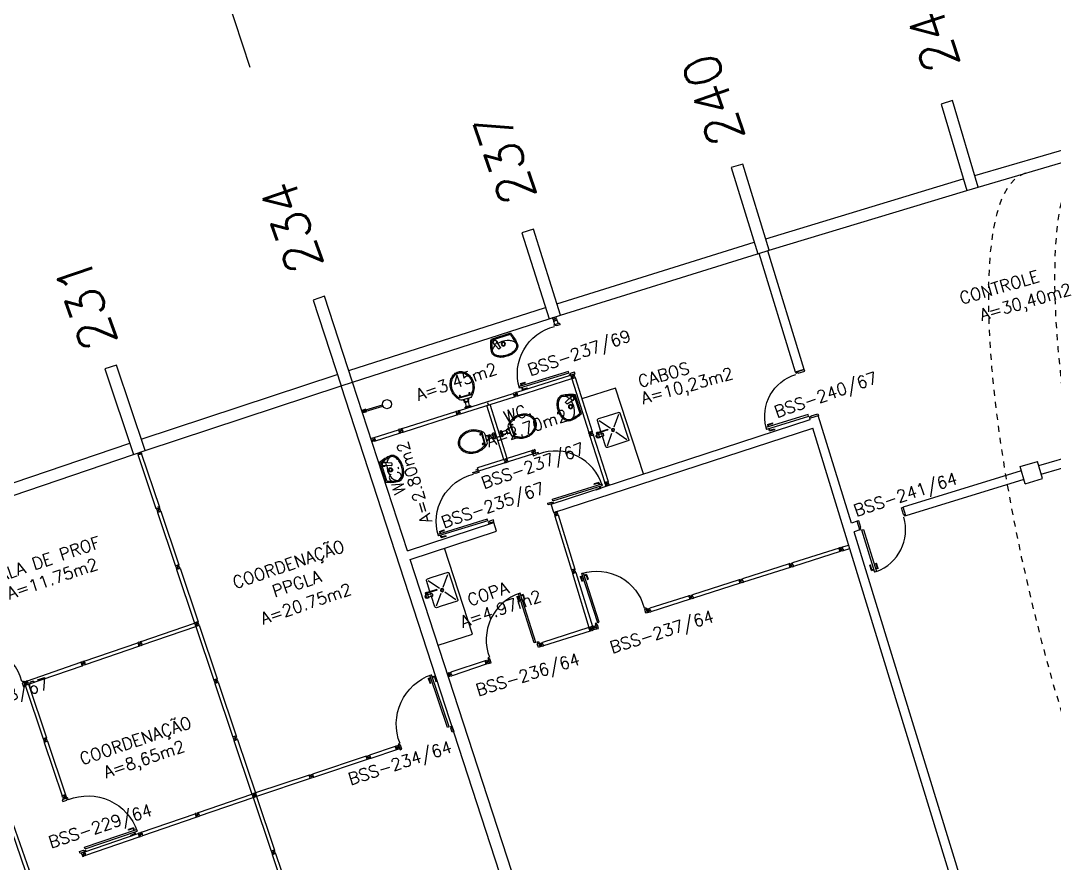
# Model space of a CAD drawing. Extents: x -152 to 150, y 325 to 437.
# Drawn here: x -137.2 to -120.01, y 398.35 to 412.36 of the extents above; entities that cross this region are included whole.
import ezdxf
from ezdxf.enums import TextEntityAlignment as Align

# ---------------------------------------------------------------- set-up
doc = ezdxf.new("R2010")
doc.units = 0
doc.header["$LTSCALE"] = 0.01
doc.header["$MEASUREMENT"] = 0
doc.header["$PDMODE"] = 98
doc.linetypes.add('HIDDEN', pattern=[0.375, 0.25, -0.125])
doc.linetypes.add('HIDDEN2', pattern=[0.1875, 0.125, -0.0625])
doc.layers.get('0').update_dxf_attribs({"linetype": 'CONTINUOUS'})
doc.layers.get('DEFPOINTS').update_dxf_attribs({"linetype": 'CONTINUOUS'})
for name, color, linetype in [('ALV', 2, 'CONTINUOUS'), ('AREA', 2, 'CONTINUOUS'), ('BANC', 2, 'CONTINUOUS'), ('DIV', 2, 'CONTINUOUS'), ('ESQ', 1, 'CONTINUOUS'), ('ESTR', 3, 'CONTINUOUS'), ('grapa', 1, 'HIDDEN'), ('NOPILAR1', 2, 'CONTINUOUS'), ('PEÇAS', 1, 'CONTINUOUS'), ('PROJ', 1, 'HIDDEN2'), ('TEXTO', 2, 'CONTINUOUS'), ('TEXTO-CENTRO-CUSTO', 2, 'CONTINUOUS'), ('TEXTO-ENDEREÇO', 2, 'CONTINUOUS')]:
    doc.layers.add(name, color=color, linetype=linetype)
doc.styles.add('1', font='romans.shx')
doc.styles.add('NOPILAR', font='simplex.shx', dxfattribs={"height": 0.6})
doc.styles.add('UNB-100', font='simplex.shx', dxfattribs={"height": 3})
doc.styles.add('UNB-100-1', font='simplex.shx', dxfattribs={"height": 0.2})
doc.dimstyles.new('1-600', dxfattribs={"dimtxt": 1.1, "dimasz": 2.5, "dimexe": 2, "dimexo": 4, "dimgap": 0.2, "dimtad": 1, "dimdec": 0, "dimzin": 4, "dimdsep": 46, "dimlunit": 6, "dimtxsty": '1', "dimblk1": 'NONE', "dimblk2": 'NONE', "dimsah": 1, "dimcen": 0, "dimclrd": 2, "dimclre": 2, "dimclrt": 2, "dimadec": 0, "dimazin": 0, "dimtfac": 1, "dimtdec": 0, "dimtmove": 2, "dimatfit": 3, "dimldrblk": 'NONE', "dimfxl": 0, "dimtolj": 1, "dimtzin": 0, "dimarcsym": 0})

# ---------------------------------------------------------------- blocks, each defined once
blk = doc.blocks.new('PDV2D-SSC')
for p, q in [((-0.148, 0.925), (-0.108, 0.925)), ((-0.148, 0.925), (-0.148, 0.835)), ((-0.106, 0.965), (-0.076, 0.965)), ((-0.106, 0.05), (-0.106, 0.965)), ((-0.076, 0.05), (-0.076, 0.965)), ((-0.034, 0.925), (-0.074, 0.925)), ((-0.034, 0.925), (-0.034, 0.835)), ((-0.138, 0.835), (-0.148, 0.835)), ((-0.138, 0.915), (-0.108, 0.915)), ((-0.138, 0.915), (-0.138, 0.835)), ((-0.044, 0.915), (-0.074, 0.915)), ((-0.044, 0.915), (-0.044, 0.835)), ((-0.044, 0.835), (-0.034, 0.835)), ((-0.95, 0.05), (-0.97, 0.05)), ((-0.97, 0.05), (-0.97, 0.035)), ((-0.97, 0.035), (-0.97, -0.035)), ((-0.95, 0.02), (-0.95, 0.05)), ((-0.95, 0.02), (-0.94, 0.02)), ((-0.94, -0.05), (-0.94, 0.02)), ((-0.076, 0.05), (-0.106, 0.05)), ((-0.051, 0.02), (-0.061, 0.02)), ((-0.061, -0.05), (-0.061, 0.02)), ((-0.051, 0.05), (-0.031, 0.05)), ((-0.051, 0.02), (-0.051, 0.05)), ((-0.031, 0.05), (-0.031, -0.05)), ((-0.97, -0.035), (-0.97, -0.05)), ((-0.97, -0.05), (-0.94, -0.05)), ((-0.031, -0.05), (-0.061, -0.05))]:
    blk.add_line(p, q)
at = {"color": 1}
blk.add_arc((-0.076, 0.1), 0.865, 90, 183.3214, dxfattribs=at)
blk = doc.blocks.new('DIVMT-SSC')
for p, q in [((0, 0.005), (0, -0.005)), ((0, -0.005), (0, 0.005)), ((-0.03, -0.03), (-0.03, -0.97)), ((0.006, -0.03), (-0.006, -0.03)), ((-0.005, 0), (0.005, 0)), ((0.005, 0), (-0.005, 0)), ((0.006, -0.02), (0.006, -0.03)), ((0.03, -0.03), (0.03, -0.97)), ((0.03, -0.97), (-0.03, -0.97)), ((-0.006, -0.98), (-0.006, -0.97)), ((-0.006, -0.98), (0.006, -0.98)), ((0.006, -1.001), (-0.006, -1.001)), ((0.005, -0.97), (-0.005, -0.97)), ((0, -0.994), (0, -1.007)), ((0, -1.02), (0, -1.021)), ((0.006, -0.98), (0.006, -0.97))]:
    blk.add_line(p, q)
blk.add_lwpolyline([(0.006, -0.02), (-0.006, -0.02), (0.006, -0.02), (0.006, -0.03), (0.03, -0.03), (0.03, -0.008), (0.02, -0.008), (0.02, 0.008), (0.03, 0.008), (0.03, 0.03), (0.006, 0.03), (0.006, 0.02), (-0.006, 0.02), (-0.006, 0.03), (-0.03, 0.03), (-0.03, 0.008), (-0.02, 0.008), (-0.02, -0.008), (-0.03, -0.008), (-0.03, -0.03), (-0.006, -0.03), (-0.006, -0.02), (-0.006, -0.03)])
blk = doc.blocks.new('PDV2E-SSC')
at = {"layer": 'DIV'}
for p, q in [((0.034, 0.925), (0.034, 0.835)), ((0.034, 0.925), (0.074, 0.925)), ((0.044, 0.915), (0.044, 0.835)), ((0.044, 0.915), (0.074, 0.915)), ((0.076, 0.05), (0.076, 0.965)), ((0.106, 0.965), (0.076, 0.965)), ((0.106, 0.05), (0.106, 0.965)), ((0.148, 0.925), (0.108, 0.925)), ((0.138, 0.915), (0.108, 0.915)), ((0.138, 0.915), (0.138, 0.835)), ((0.148, 0.925), (0.148, 0.835)), ((0.044, 0.835), (0.034, 0.835)), ((0.138, 0.835), (0.148, 0.835)), ((0.031, 0.05), (0.031, -0.05)), ((0.051, 0.05), (0.031, 0.05)), ((0.051, 0.02), (0.051, 0.05)), ((0.051, 0.02), (0.061, 0.02)), ((0.061, -0.05), (0.061, 0.02)), ((0.076, 0.05), (0.106, 0.05)), ((0.95, 0.02), (0.94, 0.02)), ((0.94, -0.05), (0.94, 0.02)), ((0.95, 0.02), (0.95, 0.05)), ((0.95, 0.05), (0.97, 0.05)), ((0.97, 0.05), (0.97, 0.035)), ((0.97, 0.035), (0.97, -0.035)), ((0.031, -0.05), (0.061, -0.05)), ((0.97, -0.05), (0.94, -0.05)), ((0.97, -0.035), (0.97, -0.05))]:
    blk.add_line(p, q, dxfattribs=at)
at = {"layer": 'DIV', "color": 1}
blk.add_arc((0.076, 0.1), 0.865, 356.6786, 90, dxfattribs=at)
blk = doc.blocks.new('MTT-SSC')
for p, q in [((-0.006, 0.03), (-0.03, 0.03)), ((-0.03, 0.008), (-0.03, 0.03)), ((-0.03, 0.008), (-0.02, 0.008)), ((-0.02, -0.008), (-0.02, 0.008)), ((-0.006, 0.0205), (-0.006, 0.03)), ((0.006, 0.0205), (-0.006, 0.0205)), ((0.0051, 0), (-0.0051, 0)), ((-0.0051, 0), (0.0051, 0)), ((0, -0.0051), (0, 0.0051)), ((0, 0.0051), (0, -0.0051)), ((0.006, 0.0205), (0.006, 0.03)), ((0.006, 0.03), (0.03, 0.03)), ((0.02, -0.008), (0.02, 0.008)), ((0.03, 0.008), (0.02, 0.008)), ((0.03, 0.008), (0.03, 0.03)), ((-0.03, -0.008), (-0.02, -0.008)), ((-0.03, -0.008), (-0.03, -0.03)), ((-0.03, -0.03), (-0.006, -0.03)), ((-0.03, -0.03), (-0.009, -0.03)), ((-0.009, -0.03), (-0.027, -0.03)), ((-0.006, -0.0205), (-0.006, -0.03)), ((-0.006, -0.0205), (-0.006, -0.03)), ((0.006, -0.0205), (-0.006, -0.0205)), ((-0.006, -0.0205), (0.006, -0.0205)), ((0.006, -0.0205), (0.006, -0.03)), ((0.006, -0.0205), (0.006, -0.03)), ((0.03, -0.03), (0.006, -0.03)), ((0.03, -0.008), (0.02, -0.008)), ((0.03, -0.008), (0.03, -0.03))]:
    blk.add_line(p, q)
blk = doc.blocks.new('DIVINI-SSC')
for p, q in [((-0.02, 0), (-0.02, -0.008)), ((-0.02, 0), (0.001, 0)), ((-0.005, 0), (0.005, 0)), ((0, 0.005), (0, -0.005)), ((0.001, 0), (0.02, 0)), ((-0.03, -0.008), (-0.02, -0.008)), ((-0.03, -0.008), (-0.03, -0.028)), ((-0.03, -0.028), (-0.008, -0.028)), ((-0.03, -0.03), (0.03, -0.03)), ((-0.03, -0.975), (-0.03, -0.03)), ((-0.009, -0.03), (-0.027, -0.03)), ((-0.008, -0.019), (0.008, -0.019)), ((-0.008, -0.019), (-0.008, -0.028)), ((-0.006, -0.021), (-0.006, -0.03)), ((0.006, -0.021), (-0.006, -0.021)), ((-0.006, -0.023), (-0.006, -0.027)), ((-0.004, -0.021), (0.004, -0.021)), ((0.006, -0.021), (0.006, -0.03)), ((0.006, -0.023), (0.006, -0.027)), ((0.008, -0.019), (0.008, -0.028)), ((0.03, -0.028), (0.008, -0.028)), ((0.009, -0.03), (0.027, -0.03)), ((0.02, 0), (0.02, -0.008)), ((0.03, -0.008), (0.02, -0.008)), ((0.03, -0.008), (0.03, -0.028)), ((0.03, -0.975), (0.03, -0.03)), ((-0.03, -0.975), (0.03, -0.975)), ((-0.009, -0.975), (-0.027, -0.975)), ((-0.006, -0.985), (-0.006, -0.975)), ((0.006, -0.985), (-0.006, -0.985)), ((0.006, -1.01), (-0.006, -1.01)), ((0, -0.985), (0, -0.988)), ((0, -1.003), (0, -1.018)), ((0.004, -0.951), (0.004, -0.953)), ((0.006, -0.985), (0.006, -0.975)), ((0.03, -0.975), (0.009, -0.975)), ((0.009, -0.975), (0.027, -0.975))]:
    blk.add_line(p, q)
blk = doc.blocks.new('PD80-SSC')
at = {"color": 2}
for p, q in [((-0.777, 0.01), (-0.777, -0.03)), ((-0.777, 0.01), (-0.687, 0.01)), ((-0.687, 0), (-0.687, 0.01)), ((-0.075, 0), (0.075, 0)), ((-0.075, 0), (-0.075, -0.02)), ((0.075, -0.03), (0.075, 0)), ((-0.817, -0.065), (-0.817, -0.03)), ((-0.085, -0.03), (-0.817, -0.03)), ((-0.085, -0.065), (-0.817, -0.065)), ((-0.777, -0.105), (-0.777, -0.065)), ((-0.777, -0.105), (-0.687, -0.105)), ((-0.767, 0), (-0.767, -0.03)), ((-0.767, 0), (-0.687, 0)), ((-0.767, -0.095), (-0.767, -0.065)), ((-0.767, -0.095), (-0.687, -0.095)), ((-0.687, -0.095), (-0.687, -0.105)), ((-0.085, -0.03), (-0.085, -0.065)), ((-0.075, -0.02), (-0.04, -0.02)), ((-0.04, -0.03), (-0.04, -0.02)), ((-0.04, -0.03), (0.075, -0.03)), ((-0.075, -0.781), (-0.04, -0.781)), ((-0.075, -0.801), (-0.075, -0.781)), ((-0.075, -0.801), (0.075, -0.801)), ((-0.075, -0.802), (0.075, -0.802)), ((-0.04, -0.771), (0.075, -0.771)), ((-0.04, -0.771), (-0.04, -0.781)), ((0.075, -0.771), (0.075, -0.801))]:
    blk.add_line(p, q, dxfattribs=at)
at = {"color": 1}
blk.add_arc((-0.085, -0.03), 0.731, 182.6571, 270, dxfattribs=at)
blk = doc.blocks.new('*D71')
at = {"layer": 'DEFPOINTS', "color": 0}
for p in [(-120.213, 418.267), (-114.89, 413.002), (-114.486, 411.557), (-125.382, 409.923), (-124.03, 405.588)]:
    blk.add_point(p, dxfattribs=at)
at = {"layer": 'TEXTO-CENTRO-CUSTO', "color": 2, "lineweight": -2}
blk.add_line((-126.574, 413.741), (-127.915, 418.037), dxfattribs=at)
blk.add_arc((-16.932, 62.388), 370.563, 105.60976, 107.33081, dxfattribs=at)
at = {"layer": 'TEXTO-CENTRO-CUSTO', "color": 2, "insert": (-122.206, 418.465), "char_height": 1.1, "attachment_point": 5, "rotation": 16.4703, "style": '1'}
blk.add_mtext('\\A1;Telefonia', dxfattribs=at)
blk = doc.blocks.new('_NONE')
at = {"color": 0, "linetype": 'ByBlock'}
blk.add_circle((0, 0), 0.25, dxfattribs=at)
blk = doc.blocks.new('*D72')
at = {"layer": 'DEFPOINTS', "color": 0}
for p in [(-129.606, 415.423), (-125.382, 409.923), (-132.149, 407.781), (-131.685, 406.355), (-124.03, 405.588)]:
    blk.add_point(p, dxfattribs=at)
at = {"layer": 'TEXTO-CENTRO-CUSTO', "color": 2, "lineweight": -2}
blk.add_line((-133.389, 411.585), (-134.782, 415.861), dxfattribs=at)
blk.add_arc((43.347, -130.781), 572.933, 107.33081, 108.04877, dxfattribs=at)
at = {"layer": 'TEXTO-CENTRO-CUSTO', "color": 2, "insert": (-130.974, 415.776), "char_height": 1.1, "attachment_point": 5, "rotation": 17.6898, "style": '1'}
blk.add_mtext('\\A1;NURE', dxfattribs=at)
blk = doc.blocks.new('*D73')
at = {"layer": 'DEFPOINTS', "color": 0}
for p in [(-138.88, 412.397), (-132.149, 407.781), (-131.685, 406.355), (-146.024, 402.971), (-145.511, 401.562)]:
    blk.add_point(p, dxfattribs=at)
at = {"layer": 'TEXTO-CENTRO-CUSTO', "color": 2, "lineweight": -2}
blk.add_line((-147.393, 406.73), (-148.941, 410.983), dxfattribs=at)
blk.add_arc((1.463, -2.246), 437.75, 108.04877, 110, dxfattribs=at)
at = {"layer": 'TEXTO-CENTRO-CUSTO', "color": 2, "insert": (-141.475, 412.303), "char_height": 1.1, "attachment_point": 5, "rotation": 19.0244, "style": '1'}
blk.add_mtext('\\A1;IL', dxfattribs=at)
blk = doc.blocks.new('VDC-P')
for p, q in [((-0.127, 0.192), (0.127, 0.192)), ((-0.109, 0.202), (0.109, 0.202)), ((-0.068, 0.152), (0.068, 0.152)), ((-0.05, 0.152), (-0.03, 0.11)), ((-0.05, 0.015), (-0.05, 0)), ((-0.05, 0), (0.05, 0)), ((0.045, 0.02), (-0.045, 0.02)), ((-0.04, 0.025), (-0.04, 0.02)), ((0.035, 0.03), (-0.035, 0.03)), ((-0.03, 0.152), (-0.03, 0.11)), ((0.03, 0.11), (-0.03, 0.11)), ((0.03, 0.1), (-0.03, 0.1)), ((-0.025, 0.1), (-0.025, 0.03)), ((0.025, 0.1), (0.025, 0.03)), ((0.03, 0.152), (0.03, 0.11)), ((0.05, 0.152), (0.03, 0.11)), ((0.04, 0.025), (0.04, 0.02)), ((0.05, 0.015), (0.05, 0))]:
    blk.add_line(p, q)
for points in [[(0.16, 0.244, 0.050424), (0.18, 0.288, 0.082137), (0.195, 0.381, 0.082137), (0.18, 0.474, 0.090148), (0.138, 0.549, 0.104406), (0.073, 0.601, 0.117345), (0, 0.619, 0.117345), (-0.073, 0.601, 0.104406), (-0.138, 0.549, 0.090148), (-0.18, 0.474, 0.082137), (-0.195, 0.381, 0.082137)], [(0.142, 0.254, 0.050424), (0.161, 0.295, 0.082137), (0.175, 0.381, 0.082137), (0.161, 0.468, 0.090148), (0.122, 0.536, 0.104406), (0.064, 0.583, 0.117345), (0, 0.599, 0.117345), (-0.064, 0.583, 0.104406), (-0.122, 0.536, 0.090148), (-0.161, 0.468, 0.082137), (-0.175, 0.381, 0.082137)], [(-0.195, 0.381, 0.082137), (-0.18, 0.288, 0.050424), (-0.16, 0.244, 0.104406)], [(-0.175, 0.381, 0.082137), (-0.161, 0.295, 0.050424), (-0.142, 0.254, 0.050424)]]:
    blk.add_lwpolyline(points, format="xyb")
for centre in [(-0.083, 0.226), (0.083, 0.226)]:
    blk.add_circle(centre, 0.0101)
for centre, radius, start, end in [((0.08, 0.36), 0.266, 205.6863, 226.7558), ((0.08, 0.36), 0.246, 205.6863, 219.7706), ((-0.08, 0.36), 0.266, 313.2442, 334.3137), ((-0.08, 0.36), 0.246, 320.2294, 334.3137), ((-0.068, 0.202), 0.05, 226.7558, 270), ((-0.045, 0.015), 0.005, 90, 180), ((-0.035, 0.025), 0.005, 90, 180), ((-0.03, 0.105), 0.005, 90, 270), ((0.03, 0.105), 0.005, 270, 90), ((0.035, 0.025), 0.005, 0, 90), ((0.045, 0.015), 0.005, 360, 90), ((0.068, 0.202), 0.05, 270, 313.2442)]:
    blk.add_arc(centre, radius, start, end)
blk = doc.blocks.new('LAVAT-P')
for p, q in [((-0.17, 0), (0.17, 0)), ((-0.157, -0.02), (0.157, -0.02)), ((0.063, -0.173), (0.094, -0.055)), ((0.102, -0.187), (0.151, -0.074)), ((0.069, -0.185), (0.09, -0.192))]:
    blk.add_line(p, q)
for points in [[(0.083, -0.096, 0.121735), (-0.082, -0.096, 0.073747), (-0.145, -0.122, 0.106861), (-0.192, -0.165, 0.153587), (-0.205, -0.208, 0.153587)], [(-0.205, -0.208, 0.153587), (-0.192, -0.251, 0.106861), (-0.145, -0.294, 0.073747), (-0.082, -0.32, 0.060305), (0, -0.329, 0.060305), (0.082, -0.32, 0.073747), (0.145, -0.294, 0.106861), (0.192, -0.251, 0.153587), (0.205, -0.208, 0.153587), (0.192, -0.165, 0.106861), (0.145, -0.122, 0.014792), (0.133, -0.115, 0.039243)], [(-0.225, -0.214, 0.136108), (-0.208, -0.262, 0.106861), (-0.155, -0.311, 0.073747), (-0.087, -0.339, 0.060305), (0, -0.349, 0.060305), (0.087, -0.339, 0.073747), (0.155, -0.311, 0.106861), (0.208, -0.262, 0.136108), (0.225, -0.214, 0.062982)]]:
    blk.add_lwpolyline(points, format="xyb")
for centre, radius in [((0, -0.135), 0.0347), ((0, -0.135), 0.0265), ((0.122, -0.065), 0.03)]:
    blk.add_circle(centre, radius)
for centre, radius, start, end in [((0.376, -0.254), 0.602, 155.0201, 176.1902), ((-0.376, -0.254), 0.602, 3.8098, 24.9799), ((0.376, -0.254), 0.582, 156.2686, 173.4578), ((0.122, -0.065), 0.0361, 302.4689, 199.2518), ((-0.376, -0.254), 0.582, 6.5422, 23.7314), ((0.073, -0.176), 0.01, 165.2139, 250.8603), ((0.093, -0.183), 0.01, 250.8603, 336.5068)]:
    blk.add_arc(centre, radius, start, end)
blk = doc.blocks.new('CHUV-P')
for p, q in [((-0.06, 0.01), (-0.351, 0.01)), ((-0.06, -0.02), (-0.06, 0.02)), ((-0.02, 0.015), (-0.06, 0.015)), ((-0.02, 0.005), (-0.06, 0.005)), ((-0.055, 0.025), (0, 0.025)), ((-0.02, 0.025), (-0.02, -0.025)), ((0, 0.025), (0, -0.025)), ((-0.06, -0.01), (-0.351, -0.01)), ((-0.02, -0.005), (-0.06, -0.005)), ((-0.02, -0.015), (-0.06, -0.015)), ((-0.02, -0.025), (-0.055, -0.025)), ((0, -0.025), (-0.02, -0.025))]:
    blk.add_line(p, q)
blk.add_circle((-0.425, 0), 0.075)
for centre, start, end in [((-0.055, 0.02), 90, 180), ((-0.055, -0.02), 180, 270)]:
    blk.add_arc(centre, 0.005, start, end)
blk = doc.blocks.new('INOXA1-P')
for p, q in [((0.12, 0.23), (0.12, 0.047)), ((0.22, 0.25), (0.14, 0.25)), ((0.15, 0.22), (0.287, 0.043)), ((0.5, 0.25), (0.22, 0.25)), ((0.353, 0.043), (0.49, 0.22)), ((0.52, 0.23), (0.52, -0.23)), ((0.043, 0.008), (0.043, -0.022)), ((0.062, 0.04), (0.071, 0.04)), ((0.131, 0.048), (0.076, 0.043)), ((0.131, -0.002), (0.076, 0.003)), ((0.22, -0.027), (0.054, -0.027)), ((0.22, -0.037), (0.054, -0.037)), ((0.063, -0.003), (0.063, -0.021)), ((0.12, -0.001), (0.12, -0.027)), ((0.12, -0.037), (0.12, -0.23)), ((0.15, -0.22), (0.287, -0.043)), ((0.231, -0.027), (0.22, -0.027)), ((0.231, -0.037), (0.22, -0.037)), ((0.353, -0.043), (0.49, -0.22)), ((0.22, -0.25), (0.14, -0.25)), ((0.5, -0.25), (0.22, -0.25))]:
    blk.add_line(p, q)
blk.add_lwpolyline([(0.076, 0.003), (0.072, 0.004), (0.069, 0.009), (0.067, 0.015), (0.066, 0.023), (0.067, 0.031), (0.069, 0.037), (0.072, 0.042), (0.076, 0.043)])
blk.add_lwpolyline([(0.131, 0.048), (0.137, 0.046), (0.143, 0.041), (0.147, 0.033), (0.148, 0.023), (0.147, 0.013), (0.143, 0.006), (0.137, 0), (0.131, -0.002), (0.125, 0), (0.119, 0.006), (0.115, 0.013), (0.114, 0.023), (0.115, 0.033), (0.119, 0.041), (0.125, 0.046)], close=True)
for radius in [0.0266, 0.0163]:
    blk.add_circle((0.32, 0), radius)
for centre, radius, start, end in [((0.14, 0.23), 0.02, 90, 180), ((0.5, 0.23), 0.02, 360, 90), ((0.054, 0.023), 0.0349, 36.1705, 252.2568), ((0.054, 0.023), 0.0189, 62.7367, 235.7375), ((0.073, -0.003), 0.01, 102.8285, 180), ((0.054, 0.023), 0.0349, 285.5373, 323.9987), ((0.054, -0.032), 0.0145, 20.161, 339.839), ((0.054, -0.032), 0.005, 90.0037, 269.9963), ((0.231, -0.032), 0.00738, 222.6559, 137.3441), ((0.231, -0.032), 0.005, 269.9935, 90.0065), ((0.14, -0.23), 0.02, 180, 270), ((0.5, -0.23), 0.02, 270, 360)]:
    blk.add_arc(centre, radius, start, end)
blk = doc.blocks.new('junta')
at = {"layer": 'DIV'}
for p, q in [((0.003, 0.064), (-0.018, 0.057)), ((-0.018, 0.057), (-0.011, 0.034)), ((0, 0), (-0.018, 0.057)), ((-0.018, 0.057), (-0.011, 0.037)), ((-0.011, 0.037), (-0.017, 0.054)), ((-0.001, 0.037), (-0.011, 0.034)), ((-0.001, 0.037), (-0.011, 0.034)), ((-0.007, 0.024), (-0.01, 0.033)), ((0.002, 0.026), (-0.007, 0.023)), ((0.002, 0.026), (-0.007, 0.023)), ((0, 0), (-0.007, 0.023)), ((0.002, 0.026), (-0.001, 0.037)), ((-0.001, 0.037), (0.002, 0.026)), ((0.021, 0.006), (0, 0)), ((0.003, 0.064), (0.006, 0.054)), ((0.006, 0.054), (0.022, 0.059)), ((0.015, 0.036), (0.025, 0.039)), ((0.025, 0.039), (0.015, 0.036)), ((0.021, 0.033), (0.018, 0.042)), ((0.018, 0.042), (0.021, 0.033)), ((0.018, 0.016), (0.033, 0.021)), ((0.021, 0.006), (0.018, 0.016)), ((0.019, 0.069), (0.04, 0.075)), ((0.019, 0.069), (0.022, 0.059)), ((0.036, 0.011), (0.033, 0.021)), ((0.036, 0.011), (0.057, 0.018)), ((0.038, 0.049), (0.047, 0.052)), ((0.041, 0.038), (0.038, 0.049)), ((0.047, 0.052), (0.04, 0.075)), ((0.041, 0.038), (0.05, 0.041)), ((0.05, 0.041), (0.057, 0.018))]:
    blk.add_line(p, q, dxfattribs=at)

msp = doc.modelspace()

# ---------------------------------------------------------------- linework, layer by layer
at = {"layer": 'ALV'}
for p, q in [((-121.333, 409.789), (-118.038, 410.756)), ((-121.277, 409.598), (-117.982, 410.564)), ((-124.813, 408.738), (-121.527, 409.732)), ((-124.755, 408.546), (-121.469, 409.54)), ((-128.284, 407.656), (-125.006, 408.679)), ((-128.225, 407.465), (-124.947, 408.488)), ((-124.316, 406.52), (-124.923, 408.495)), ((-124.173, 406.564), (-124.779, 408.539)), ((-131.746, 406.546), (-128.477, 407.596)), ((-131.685, 406.355), (-128.415, 407.405)), ((-124.316, 406.52), (-124.173, 406.564)), ((-135.198, 405.405), (-131.938, 406.483)), ((-135.135, 405.215), (-131.875, 406.293)), ((-127.413, 392.6), (-131.875, 406.293)), ((-130.77, 403.549), (-131.685, 406.355)), ((-120.231, 404.822), (-114.862, 406.385)), ((-128.383, 404.327), (-124.074, 405.732)), ((-124.081, 405.755), (-123.938, 405.799)), ((-124.074, 405.732), (-124.081, 405.755)), ((-123.388, 404.01), (-123.938, 405.799)), ((-128.339, 404.184), (-124.03, 405.588)), ((-120.621, 394.489), (-124.03, 405.588)), ((-120.273, 404.966), (-117.868, 405.666)), ((-138.64, 404.236), (-135.389, 405.341)), ((-138.576, 404.046), (-135.325, 405.152)), ((-120.562, 404.878), (-122.526, 404.275)), ((-120.518, 404.735), (-122.482, 404.132)), ((-128.339, 404.184), (-128.383, 404.327)), ((-122.482, 404.132), (-122.526, 404.275)), ((-130.77, 403.549), (-129.334, 404.018)), ((-129.29, 403.874), (-129.334, 404.018)), ((-123.293, 404.04), (-123.388, 404.01)), ((-123.249, 403.896), (-123.293, 404.04)), ((-130.724, 403.407), (-129.29, 403.874)), ((-123.249, 403.896), (-123.344, 403.867)), ((-120.477, 394.533), (-123.344, 403.867)), ((-127.222, 392.662), (-130.724, 403.407))]:
    msp.add_line(p, q, dxfattribs=at)
at = {"layer": 'BANC'}
for p, q in [((-127.31, 406.255), (-127.87, 406.077)), ((-126.845, 404.828), (-127.31, 406.255)), ((-129.689, 402.166), (-130.153, 403.593)), ((-130.259, 401.981), (-129.689, 402.166))]:
    msp.add_line(p, q, dxfattribs=at)
at = {"layer": 'DIV'}
for p, q in [((-128.336, 407.43), (-128.359, 407.423)), ((-128.352, 407.402), (-128.359, 407.423)), ((-128.333, 407.421), (-128.336, 407.43)), ((-128.322, 407.425), (-128.333, 407.421)), ((-128.325, 407.434), (-128.302, 407.441)), ((-128.322, 407.425), (-128.325, 407.434)), ((-128.295, 407.42), (-128.302, 407.441)), ((-128.352, 407.402), (-128.343, 407.405)), ((-128.347, 407.387), (-128.338, 407.39)), ((-128.347, 407.387), (-128.341, 407.366)), ((-128.338, 407.39), (-128.343, 407.405)), ((-128.284, 407.384), (-128.341, 407.366)), ((-128.341, 407.366), (-128.318, 407.373)), ((-128.341, 407.366), (-128.321, 407.372)), ((-128.341, 407.366), (-128.323, 407.311)), ((-128.321, 407.372), (-128.338, 407.367)), ((-128.316, 407.405), (-128.326, 407.402)), ((-128.326, 407.402), (-128.316, 407.405)), ((-128.32, 407.399), (-128.323, 407.408)), ((-128.323, 407.408), (-128.32, 407.399)), ((-128.309, 407.386), (-128.321, 407.382)), ((-128.321, 407.382), (-128.309, 407.386)), ((-128.321, 407.382), (-128.318, 407.373)), ((-128.321, 407.382), (-128.318, 407.373)), ((-128.307, 407.376), (-128.317, 407.373)), ((-128.309, 407.386), (-128.306, 407.377)), ((-128.309, 407.386), (-128.306, 407.377)), ((-128.284, 407.384), (-128.306, 407.377)), ((-128.295, 407.42), (-128.305, 407.417)), ((-128.3, 407.402), (-128.305, 407.417)), ((-128.29, 407.405), (-128.3, 407.402)), ((-128.29, 407.405), (-128.284, 407.384)), ((-128.284, 407.384), (-128.266, 407.329)), ((-131.322, 405.436), (-130.92, 405.563)), ((-130.92, 405.563), (-130.901, 405.506)), ((-130.903, 405.543), (-130.912, 405.54)), ((-130.912, 405.539), (-130.909, 405.53)), ((-130.9, 405.532), (-130.909, 405.529)), ((-130.9, 405.532), (-130.903, 405.543)), ((-130.888, 405.542), (-130.875, 405.546)), ((-130.883, 405.55), (-130.879, 405.538)), ((-130.863, 405.549), (-130.862, 405.55)), ((-131.358, 405.424), (-131.379, 405.418)), ((-131.371, 405.395), (-131.379, 405.418)), ((-131.362, 405.398), (-131.371, 405.395)), ((-131.359, 405.386), (-131.368, 405.383)), ((-131.368, 405.383), (-131.361, 405.361)), ((-131.362, 405.398), (-131.359, 405.386)), ((-131.34, 405.367), (-131.361, 405.361)), ((-131.358, 405.424), (-131.355, 405.415)), ((-131.339, 405.42), (-131.355, 405.415)), ((-131.336, 405.4), (-131.346, 405.397)), ((-131.346, 405.397), (-131.336, 405.4)), ((-131.343, 405.429), (-131.322, 405.436)), ((-131.343, 405.429), (-131.339, 405.42)), ((-131.343, 405.403), (-131.34, 405.393)), ((-131.34, 405.393), (-131.343, 405.403)), ((-131.327, 405.382), (-131.343, 405.377)), ((-131.34, 405.367), (-131.343, 405.377)), ((-131.324, 405.372), (-131.327, 405.382)), ((-131.324, 405.372), (-131.303, 405.379)), ((-131.323, 405.41), (-131.314, 405.413)), ((-131.323, 405.41), (-131.314, 405.413)), ((-131.323, 405.41), (-131.32, 405.399)), ((-131.32, 405.399), (-131.323, 405.41)), ((-131.322, 405.436), (-131.314, 405.413)), ((-131.322, 405.436), (-131.303, 405.379)), ((-131.32, 405.399), (-131.311, 405.402)), ((-131.32, 405.399), (-131.311, 405.402)), ((-131.314, 405.412), (-131.311, 405.403)), ((-131.303, 405.379), (-131.311, 405.402)), ((-131.31, 405.399), (-131.304, 405.382)), ((-131.303, 405.379), (-131.31, 405.399)), ((-131.303, 405.379), (-130.901, 405.506)), ((-127.68, 405.476), (-127.737, 405.458)), ((-127.737, 405.458), (-127.491, 404.682)), ((-127.68, 405.476), (-127.434, 404.701)), ((-127.434, 404.701), (-127.491, 404.682)), ((-123.536, 403.613), (-123.433, 403.645)), ((-123.593, 403.595), (-124.368, 403.348)), ((-123.576, 403.538), (-124.35, 403.291)), ((-123.518, 403.556), (-123.415, 403.587)), ((-124.425, 403.331), (-125.199, 403.084)), ((-124.407, 403.273), (-125.182, 403.026)), ((-125.257, 403.066), (-126.031, 402.819)), ((-125.239, 403.009), (-126.013, 402.762)), ((-126.088, 402.802), (-126.74, 402.594)), ((-126.071, 402.744), (-126.722, 402.537)), ((-127.752, 402.273), (-128.526, 402.026)), ((-127.734, 402.215), (-128.508, 401.968)), ((-128.562, 402.015), (-128.583, 402.008)), ((-128.583, 402.008), (-128.576, 401.985)), ((-128.566, 401.951), (-128.583, 402.008)), ((-128.583, 402.008), (-128.577, 401.988)), ((-128.577, 401.988), (-128.582, 402.005)), ((-128.567, 401.988), (-128.576, 401.985)), ((-128.567, 401.988), (-128.576, 401.985)), ((-128.573, 401.975), (-128.576, 401.984)), ((-128.564, 401.977), (-128.573, 401.974)), ((-128.564, 401.977), (-128.573, 401.974)), ((-128.566, 401.951), (-128.573, 401.974)), ((-128.564, 401.977), (-128.567, 401.988)), ((-128.567, 401.988), (-128.564, 401.977)), ((-128.545, 401.957), (-128.566, 401.951)), ((-128.562, 402.015), (-128.559, 402.005)), ((-128.559, 402.005), (-128.544, 402.01)), ((-128.551, 401.987), (-128.541, 401.99)), ((-128.541, 401.99), (-128.551, 401.987)), ((-128.547, 402.019), (-128.526, 402.026)), ((-128.547, 402.019), (-128.544, 402.01)), ((-128.544, 401.983), (-128.547, 401.993)), ((-128.547, 401.993), (-128.544, 401.983)), ((-128.547, 401.967), (-128.532, 401.972)), ((-128.545, 401.957), (-128.547, 401.967)), ((-128.529, 401.962), (-128.532, 401.972)), ((-128.529, 401.962), (-128.508, 401.968)), ((-128.528, 402), (-128.519, 402.003)), ((-128.524, 401.989), (-128.528, 402)), ((-128.519, 402.003), (-128.526, 402.026)), ((-128.524, 401.989), (-128.515, 401.991)), ((-128.515, 401.991), (-128.508, 401.968)), ((-129.481, 401.721), (-130.048, 401.53)), ((-129.463, 401.664), (-130.03, 401.472)), ((-130.973, 400.298), (-131.401, 400.153)), ((-130.954, 400.241), (-131.382, 400.097)), ((-130.952, 400.305), (-130.973, 400.298)), ((-130.973, 400.298), (-130.965, 400.276)), ((-130.973, 400.298), (-130.954, 400.241)), ((-130.956, 400.278), (-130.965, 400.276)), ((-130.956, 400.278), (-130.965, 400.276)), ((-130.965, 400.275), (-130.962, 400.265)), ((-130.953, 400.267), (-130.962, 400.264)), ((-130.953, 400.267), (-130.962, 400.264)), ((-130.954, 400.241), (-130.962, 400.264)), ((-130.961, 400.261), (-130.955, 400.244)), ((-130.954, 400.241), (-130.961, 400.261)), ((-130.956, 400.278), (-130.953, 400.267)), ((-130.953, 400.267), (-130.956, 400.278)), ((-130.933, 400.248), (-130.954, 400.241)), ((-130.952, 400.305), (-130.949, 400.296)), ((-130.949, 400.296), (-130.934, 400.301)), ((-130.94, 400.278), (-130.93, 400.281)), ((-130.93, 400.281), (-130.94, 400.278)), ((-130.937, 400.31), (-130.916, 400.317)), ((-130.937, 400.31), (-130.934, 400.301)), ((-130.937, 400.284), (-130.934, 400.274)), ((-130.934, 400.274), (-130.937, 400.284)), ((-130.936, 400.258), (-130.921, 400.263)), ((-130.933, 400.248), (-130.936, 400.258)), ((-130.918, 400.253), (-130.921, 400.263)), ((-130.918, 400.291), (-130.909, 400.294)), ((-130.918, 400.291), (-130.914, 400.28)), ((-130.918, 400.253), (-130.897, 400.26)), ((-130.909, 400.294), (-130.916, 400.317)), ((-130.914, 400.28), (-130.905, 400.283)), ((-130.905, 400.283), (-130.897, 400.26)), ((-131.438, 400.109), (-131.439, 400.109)), ((-131.413, 400.118), (-131.426, 400.113)), ((-131.422, 400.121), (-131.418, 400.109)), ((-131.402, 400.128), (-131.393, 400.131)), ((-131.398, 400.116), (-131.402, 400.128)), ((-131.401, 400.153), (-131.382, 400.097)), ((-131.398, 400.116), (-131.389, 400.119)), ((-131.393, 400.13), (-131.389, 400.12))]:
    msp.add_line(p, q, dxfattribs=at)
at = {"layer": 'ESTR'}
for p, q in [((-120.583, 404.95), (-120.295, 405.037)), ((-120.21, 404.75), (-120.295, 405.037)), ((-120.21, 404.75), (-120.295, 405.037)), ((-120.497, 404.663), (-120.583, 404.95)), ((-120.497, 404.663), (-120.21, 404.75))]:
    msp.add_line(p, q, dxfattribs=at)
for points in [[(-121.897, 410.978), (-121.468, 409.541), (-121.277, 409.598), (-121.705, 411.035)], [(-125.387, 409.922), (-124.946, 408.488), (-124.755, 408.546), (-125.196, 409.98)], [(-128.868, 408.835), (-128.415, 407.405), (-128.225, 407.466), (-128.677, 408.896)], [(-132.34, 407.719), (-131.875, 406.293), (-131.685, 406.355), (-132.149, 407.781)], [(-135.802, 406.574), (-135.325, 405.152), (-135.135, 405.215), (-135.612, 406.638)]]:
    msp.add_lwpolyline(points, close=True, dxfattribs=at)
at = {"layer": 'PROJ', "ltscale": 2}
for centre, end_param in [((-117.492, 402.849), 6.106157), ((-118.593, 402.52), 6.105121)]:
    msp.add_ellipse(centre, major_axis=(1.906, -7.306), ratio=0.225258, start_param=3.141593, end_param=end_param, dxfattribs=at)

# ---------------------------------------------------------------- block references
at = {"layer": 'DIV', "zscale": 0.9394975429190124}
for p, xscale, yscale, rotation in [((-128.02, 406.451), -0.9394975429190345, 0.939497542919014, 107.0735398700569), ((-128.376, 404.299), 0.9394975429190304, 0.939497542919014, 287.0735398700561), ((-129.369, 403.994), -0.9394975429190345, 0.939497542919014, 107.0735398700569), ((-127.661, 402.286), -0.9394975429190621, 0.9394975429189981, 17.7859587495036), ((-128.552, 402.004), 0.939497542919062, 0.939497542918998, 17.78680158992427)]:
    msp.add_blockref('PDV2D-SSC', p, dxfattribs=dict(at, xscale=xscale, yscale=yscale, rotation=rotation))
at = {"layer": 'DIV'}
for name, p, rotation in [('DIVMT-SSC', (-128.973, 406.148), 107.5609756097414), ('DIVMT-SSC', (-128.019, 406.449), 17.56097560975559), ('DIVMT-SSC', (-129.927, 405.846), 107.5609756097414), ('DIVMT-SSC', (-130.881, 405.544), 107.5609756097414), ('DIVMT-SSC', (-129.131, 405.048), 197.5609756097623), ('MTT-SSC', (-127.717, 405.495), 287.0735398700554), ('DIVINI-SSC', (-135.23, 405.184), 18.53659999999908), ('DIVMT-SSC', (-128.671, 405.194), 287.5609756097447), ('MTT-SSC', (-127.453, 404.662), 287.0735398700554), ('DIVMT-SSC', (-134.909, 404.226), 18.53659999999908), ('DIVMT-SSC', (-128.301, 404.165), 17.0735398700464), ('DIVMT-SSC', (-134.591, 403.278), 18.53659999999908), ('DIVMT-SSC', (-128.008, 403.209), 17.0735398700464), ('DIVMT-SSC', (-135.219, 402.003), 109.0243902438963), ('DIVMT-SSC', (-134.273, 402.33), 18.53659999999908), ('PDV2E-SSC', (-138.058, 401.03), 18.69665206636823), ('DIVMT-SSC', (-136.165, 401.677), 109.0243902438963), ('DIVMT-SSC', (-137.11, 401.351), 109.0243902438963), ('DIVMT-SSC', (-133.955, 401.382), 18.53659999999908), ('DIVMT-SSC', (-137.111, 401.351), 18.53659999999908), ('DIVMT-SSC', (-136.793, 400.403), 18.53659999999908), ('DIVMT-SSC', (-133.637, 400.433), 18.53659999999908), ('DIVMT-SSC', (-134.265, 399.159), 109.0243902438963), ('DIVMT-SSC', (-133.319, 399.485), 18.53659999999908), ('MTT-SSC', (-136.475, 399.455), 108.6966520663703), ('DIVMT-SSC', (-137.409, 399.147), 19.02439024390198), ('DIVMT-SSC', (-135.211, 398.832), 109.0243902438963), ('DIVMT-SSC', (-136.157, 398.506), 109.0243902438963), ('DIVMT-SSC', (-133.002, 398.537), 18.53659999999908)]:
    msp.add_blockref(name, p, dxfattribs=dict(at, rotation=rotation))
at = {"layer": 'DIV', "xscale": -1}
for name, p, rotation in [('PDV2E-SSC', (-129.988, 400.6), 18.69665206628219), ('DIVMT-SSC', (-131.42, 400.115), 288.3689138888985), ('PDV2E-SSC', (-136.156, 398.506), 288.6966520663368), ('DIVMT-SSC', (-132.37, 399.8), 288.3689138888985)]:
    msp.add_blockref(name, p, dxfattribs=dict(at, rotation=rotation))
at = {"layer": 'ESQ', "xscale": -1, "rotation": 196.9881481152836}
msp.add_blockref('PD80-SSC', (-124.009, 405.778), dxfattribs=at)
at = {"layer": 'ESQ', "rotation": 106.988148115396}
msp.add_blockref('PD80-SSC', (-123.271, 403.968), dxfattribs=at)
at = {"layer": 'grapa'}
for p in [(-123.576, 403.538), (-124.407, 403.273), (-125.239, 403.009), (-126.071, 402.744), (-126.779, 402.519), (-127.734, 402.215), (-127.677, 402.233), (-129.463, 401.664), (-130.088, 401.455)]:
    msp.add_blockref('junta', p, dxfattribs=at)
at = {"layer": 'PEÇAS', "xscale": -1}
for name, p, rotation in [('LAVAT-P', (-129.219, 407.116), 17.84848335938777), ('VDC-P', (-129.761, 405.928), 15.33049534265213), ('LAVAT-P', (-127.93, 405.988), 287.8484833593857), ('INOXA1-P', (-127.656, 405.46), 197.9212754090437), ('VDC-P', (-129.32, 405.466), 105.3304953426529), ('INOXA1-P', (-130.499, 402.798), 197.9212754090437)]:
    msp.add_blockref(name, p, dxfattribs=dict(at, rotation=rotation))
at = {"layer": 'PEÇAS'}
for name, p, rotation in [('CHUV-P', (-131.519, 405.865), 196.7483398700561), ('VDC-P', (-129.216, 405.493), 289.7914558768648), ('LAVAT-P', (-131.182, 404.854), 107.7620930386739)]:
    msp.add_blockref(name, p, dxfattribs=dict(at, rotation=rotation))

# ---------------------------------------------------------------- texts
at = {"layer": 'AREA', "style": 'UNB-100'}
for s, rotation, p in [('A=30,40m2', 16.2631, (-121.222, 407.372)), ('A=10,23m2', 15.8143, (-126.853, 405.985))]:
    msp.add_text(s, height=0.2, rotation=rotation, dxfattribs=at).set_placement(p)
for s, rotation, p in [('A=3.45m2', 18.7859, (-129.926, 406.268)), ('A=2.70m2', 18.7859, (-128.755, 405.495)), ('A=2.80m2', 106.9437, (-130.562, 404.713)), ('A=11.75m2', 18.7859, (-136.644, 402.993)), ('A=20.75m2', 18.7859, (-132.427, 402.576)), ('A=4.97m2', 18.7859, (-129.186, 402.49)), ('A=8,65m2', 18.7859, (-135.12, 399.992))]:
    msp.add_text(s, height=0.2, rotation=rotation, dxfattribs=at).set_placement(p, align=Align.CENTER)
at = {"layer": 'NOPILAR1', "style": 'NOPILAR'}
for s, rotation, p in [('243', 108.2563, (-121.575, 411.631)), ('240', 109.1434, (-125.15, 410.416)), ('237', 109.1434, (-128.615, 409.442)), ('234', 109.1434, (-132.16, 408.297)), ('231', 109.1434, (-135.587, 407.016))]:
    msp.add_text(s, height=0.6, rotation=rotation, dxfattribs=at).set_placement(p)
at = {"layer": 'TEXTO', "style": 'UNB-100'}
for s, rotation, p in [('CONTROLE', 16.2631, (-121.557, 407.646)), ('CABOS', 15.8143, (-126.903, 406.262))]:
    msp.add_text(s, height=0.2, rotation=rotation, dxfattribs=at).set_placement(p)
for s, rotation, p in [('WC.', 18.7859, (-128.91, 405.745)), ('WC.', 106.9437, (-130.859, 404.747)), ('SALA DE PROF', 18.7859, (-136.777, 403.295)), ('COORDENAÇÃO', 18.7859, (-132.718, 403.23)), ('PPGLA', 18.7859, (-132.582, 402.909)), ('COPA', 18.7859, (-129.4, 402.74)), ('COORDENAÇÃO', 18.7859, (-135.262, 400.3))]:
    msp.add_text(s, height=0.2, rotation=rotation, dxfattribs=at).set_placement(p, align=Align.CENTER)
at = {"layer": 'TEXTO-ENDEREÇO', "style": 'UNB-100-1'}
for s, rotation, p in [('BSS-237/69', 19.2824, (-127.882, 406.748)), ('BSS-240/67', 19.2824, (-123.782, 406.051)), ('BSS-237/67', 19.2824, (-128.654, 404.872)), ('BSS-241/64', 18.0626, (-122.458, 404.393)), ('BSS-235/67', 19.2824, (-129.318, 404.216)), ('BSS-237/64', 17.4559, (-126.512, 402.108)), ('BSS-236/64', 17.4559, (-128.74, 401.397)), ('BSS-228/67', 18.1275, (-137.572, 400.983)), ('BSS-234/64', 18.1275, (-130.865, 399.929)), ('BSS-229/64', 18.1275, (-135.849, 398.879))]:
    msp.add_text(s, height=0.2, rotation=rotation, dxfattribs=at).set_placement(p, align=Align.CENTER)

# ---------------------------------------------------------------- dimensions: what is measured, and where the dimension line sits
at = {"layer": 'TEXTO-CENTRO-CUSTO'}
for base, line1, line2, text, picture, middle in [((-120.213, 418.267), ((-124.03, 405.588), (-125.382, 409.923)), ((-114.89, 413.002), (-114.486, 411.557)), 'Telefonia', '*D71', (-122.206, 418.465)), ((-129.606, 415.423), ((-131.685, 406.355), (-132.149, 407.781)), ((-124.03, 405.588), (-125.382, 409.923)), 'NURE', '*D72', (-130.974, 415.776)), ((-138.88, 412.397), ((-146.024, 402.971), (-145.511, 401.562)), ((-131.685, 406.355), (-132.149, 407.781)), 'IL', '*D73', (-141.475, 412.303))]:
    dim = msp.add_angular_dim_2l(base=base, line1=line1, line2=line2, text=text, dimstyle='1-600', override={"dimse1": 1, "dimazin": 1}, dxfattribs=at)
    dim.commit()
    dim.dimension.update_dxf_attribs({"geometry": picture, "text_midpoint": middle})

doc.saveas('drawing.dxf')
